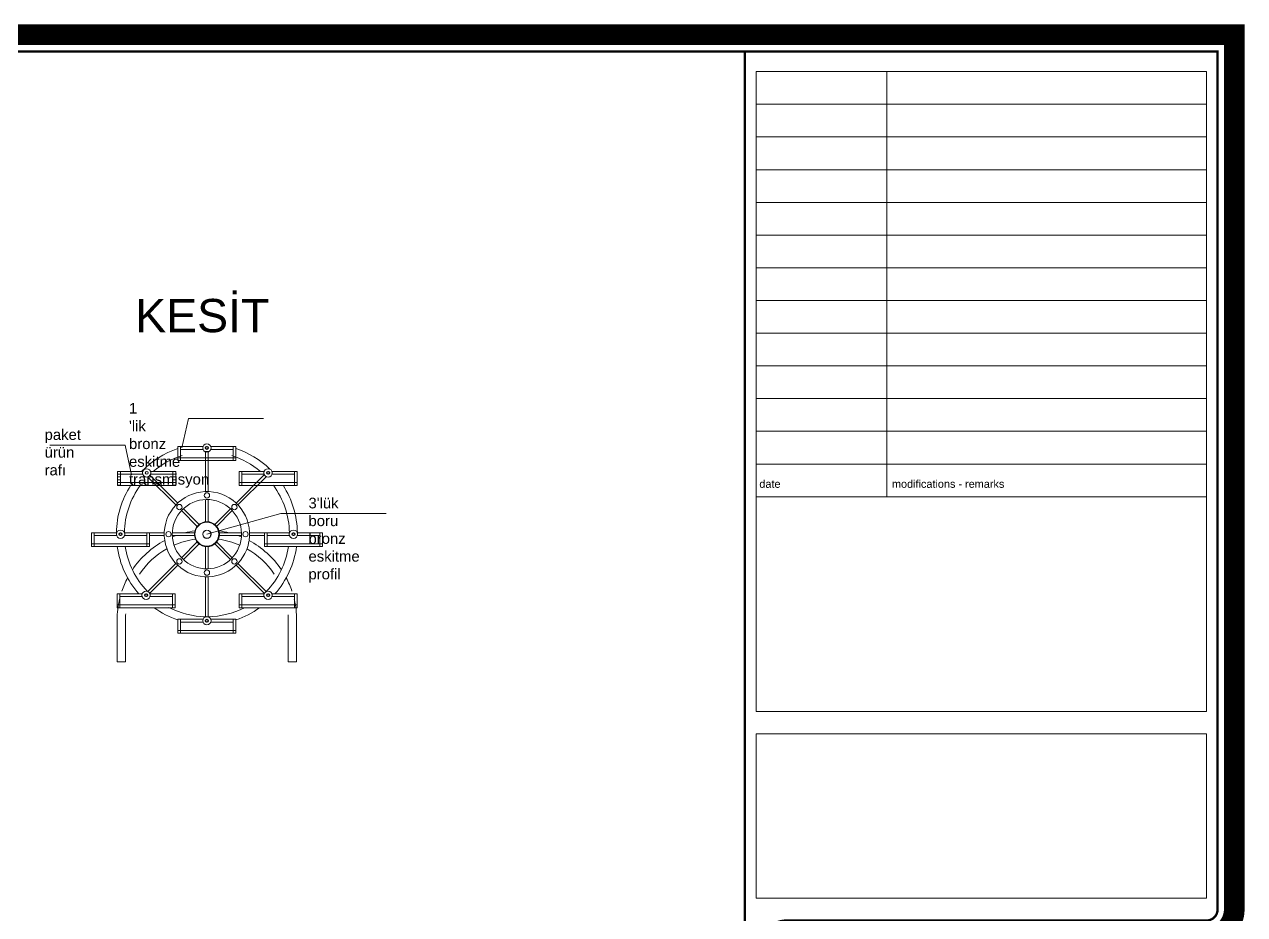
# Model space of a CAD drawing. Header units: millimetres. Extents: x 54215 to 67697, y 23496 to 56611.
# Drawn here: x 58024.2 to 58464.6, y 28989.4 to 29310.6 of the extents above; entities that cross this region are included whole.
import ezdxf

# ---------------------------------------------------------------- set-up
doc = ezdxf.new("R2010")
doc.units = ezdxf.units.MM
doc.layers.add('0 rölöve', color=7, linetype='Continuous', true_color=0xf1380e)
for name, color, linetype, lineweight in [('no3_kutuprofil kesit', 74, 'Continuous', 18), ('no3_lejand', 255, 'Continuous', 13), ('no3_paslanmaz gorunus on', 163, 'Continuous', 15), ('no3_paslanmaz kesit on', 153, 'Continuous', 20), ('no3_yazı tefriş', 152, 'Continuous', 0)]:
    doc.layers.add(name, color=color, linetype=linetype, lineweight=lineweight)
doc.styles.add('AT-ARIAL', font='arial.ttf')
doc.styles.get("Standard").update_dxf_attribs({"font": 'arial.ttf'})

# ---------------------------------------------------------------- blocks, each defined once
blk = doc.blocks.new('dfgfh')
at = {"layer": 'no3_paslanmaz gorunus on', "color": 169}
for p, q in [((3051.43, 1256.82), (3059.5, 1256.82)), ((3051.43, 1255.82), (3059.5, 1255.82)), ((3062.33, 1256.82), (3070.4, 1256.82)), ((3062.33, 1255.82), (3070.4, 1255.82))]:
    blk.add_line(p, q, dxfattribs=at)
for radius in [1.5, 0.5]:
    blk.add_circle((3060.92, 1256.32), radius, dxfattribs=at)
at = {"layer": 'no3_paslanmaz kesit on'}
for points in [[(3050.43, 1256.82), (3050.43, 1251.82), (3051.43, 1251.82), (3051.43, 1256.82), (3050.43, 1256.82)], [(3070.4, 1256.82), (3070.4, 1251.82), (3071.4, 1251.82), (3071.4, 1256.82), (3070.4, 1256.82)], [(3050.43, 1251.82), (3071.4, 1251.82), (3071.4, 1252.82), (3050.43, 1252.82), (3050.43, 1251.82)]]:
    blk.add_lwpolyline(points, dxfattribs=at)

msp = doc.modelspace()

# ---------------------------------------------------------------- linework, layer by layer
at = {"layer": '0 rölöve'}
for centre in [(58090.06, 29157.782, 0.053), (58112.157, 29148.802, 0.053), (58058.901, 29126.672, 0.053), (58121.288, 29126.672, 0.053), (58068.124, 29104.632, 0.053), (58112.157, 29104.632, 0.053), (58090.06, 29095.456, 0.053)]:
    msp.add_circle(centre, 0.5, dxfattribs=at)
at = {"layer": 'no3_kutuprofil kesit', "elevation": 0.053}
for points in [[(58057.844, 29149.302), (58058.844, 29149.302), (58058.844, 29148.302), (58057.844, 29148.302)], [(58077.819, 29149.302), (58078.819, 29149.302), (58078.819, 29148.302), (58077.819, 29148.302)], [(58057.844, 29147.321), (58058.844, 29147.321), (58058.844, 29146.321), (58057.844, 29146.321)], [(58057.844, 29145.302), (58058.844, 29145.302), (58058.844, 29144.302), (58057.844, 29144.302)], [(58062.937, 29145.302), (58063.937, 29145.302), (58063.937, 29144.302), (58062.937, 29144.302)], [(58067.831, 29145.302), (58068.831, 29145.302), (58068.831, 29144.302), (58067.831, 29144.302)], [(58072.609, 29145.302), (58073.609, 29145.302), (58073.609, 29144.302), (58072.609, 29144.302)], [(58077.819, 29147.321), (58078.819, 29147.321), (58078.819, 29146.321), (58077.819, 29146.321)], [(58077.819, 29145.302), (58078.819, 29145.302), (58078.819, 29144.302), (58077.819, 29144.302)]]:
    msp.add_lwpolyline(points, close=True, dxfattribs=at)
at = {"layer": 'no3_lejand', "color": 250}
for p, q in [((58335.469, 29293.596), (58335.469, 29140.195)), ((58288.239, 29281.796), (58450.8, 29281.796)), ((58288.239, 29269.996), (58450.8, 29269.996)), ((58288.239, 29258.195), (58450.8, 29258.195)), ((58288.239, 29246.395), (58450.8, 29246.395)), ((58288.239, 29234.595), (58450.8, 29234.595)), ((58288.239, 29222.795), (58450.8, 29222.795)), ((58288.239, 29210.995), (58450.8, 29210.995)), ((58288.239, 29199.195), (58450.8, 29199.195)), ((58288.239, 29187.395), (58450.8, 29187.395)), ((58288.239, 29175.595), (58450.8, 29175.595)), ((58288.239, 29163.795), (58450.8, 29163.795)), ((58288.239, 29151.995), (58450.8, 29151.995)), ((58288.239, 29140.195), (58450.8, 29140.195))]:
    msp.add_line(p, q, dxfattribs=at)
at = {"layer": 'no3_lejand', "color": 254}
for p, q in [((58288.239, 29054.621), (58288.239, 28995.282)), ((58450.8, 29054.621), (58288.239, 29054.621)), ((58450.8, 29054.621), (58450.8, 28995.282)), ((58450.8, 28995.282), (58288.239, 28995.282))]:
    msp.add_line(p, q, dxfattribs=at)
at = {"layer": 'no3_lejand', "color": 1, "const_width": 7.466}
msp.add_lwpolyline([(58460.835, 28726.887), (57504.96, 28726.887), (57504.96, 29306.887), (58460.835, 29306.887), (58460.835, 28991.268, -0.4142136), (58450.8, 28981.233), (58299.278, 28981.233, 0.4142136), (58295.264, 28977.219), (58295.264, 28879.684, 0.4142136), (58299.278, 28875.67), (58450.8, 28875.67, -0.4142136), (58460.835, 28865.636), (58460.835, 28726.887)], format="xyb", dxfattribs=at)
at = {"layer": 'no3_lejand', "color": 252, "const_width": 0.854}
msp.add_lwpolyline([(58454.814, 28991.268, -0.4142136), (58450.8, 28987.254), (58299.278, 28987.254, 0.4142136), (58289.243, 28977.219), (58289.243, 28879.684, 0.4142136), (58299.278, 28869.65), (58450.8, 28869.65, -0.4142136), (58454.814, 28865.636), (58454.814, 28732.908), (57510.981, 28732.908), (57510.981, 29300.866), (58454.814, 29300.866), (58454.814, 28991.268)], format="xyb", dxfattribs=at)
msp.add_lwpolyline([(58284.226, 28732.908), (58284.226, 29300.866)], dxfattribs=at)
at = {"layer": 'no3_lejand', "color": 250}
msp.add_lwpolyline([(58450.8, 29140.195), (58288.239, 29140.195), (58288.239, 29293.596), (58450.8, 29293.596)], close=True, dxfattribs=at)
msp.add_lwpolyline([(58288.239, 29140.195), (58288.239, 29062.649), (58450.8, 29062.649), (58450.8, 29140.195)], dxfattribs=at)
at = {"layer": 'no3_paslanmaz gorunus on', "color": 167}
for p, q in [((58069.338, 29148.073, 0.053), (58079.526, 29137.885, 0.053)), ((58100.594, 29137.885, 0.053), (58110.779, 29148.07, 0.053)), ((58068.659, 29147.394, 0.053), (58078.847, 29137.206, 0.053)), ((58101.273, 29137.206, 0.053), (58111.457, 29147.391, 0.053)), ((58080.885, 29135.169, 0.053), (58086.685, 29129.368, 0.053)), ((58081.563, 29135.847, 0.053), (58087.363, 29130.047, 0.053)), ((58092.756, 29130.047, 0.053), (58098.556, 29135.847, 0.053)), ((58093.435, 29129.368, 0.053), (58099.235, 29135.169, 0.053)), ((58080.885, 29118.176, 0.053), (58086.684, 29123.976, 0.053)), ((58081.563, 29117.497, 0.053), (58087.363, 29123.297, 0.053)), ((58092.756, 29123.297, 0.053), (58098.556, 29117.497, 0.053)), ((58093.435, 29123.976, 0.053), (58099.235, 29118.176, 0.053)), ((58068.718, 29106.009, 0.053), (58078.847, 29116.138, 0.053)), ((58069.432, 29105.366, 0.053), (58079.526, 29115.459, 0.053)), ((58100.594, 29115.459, 0.053), (58110.794, 29105.259, 0.053)), ((58101.273, 29116.138, 0.053), (58111.454, 29105.957, 0.053)), ((58068.662, 29105.953, 0.053), (58068.718, 29106.009, 0.053)), ((58069.341, 29105.274, 0.053), (58069.432, 29105.366, 0.053)), ((58111.454, 29105.957, 0.053), (58111.46, 29105.951, 0.053))]:
    msp.add_line(p, q, dxfattribs=at)
at = {"layer": 'no3_paslanmaz gorunus on', "color": 250}
for p, q in [((58057.674, 29095.787, 0.053), (58057.674, 29080.616, 0.053)), ((58060.674, 29095.787, 0.053), (58060.674, 29080.616, 0.053)), ((58119.445, 29095.787, 0.053), (58119.445, 29080.616, 0.053)), ((58122.445, 29095.787, 0.053), (58122.445, 29080.616, 0.053)), ((58057.674, 29080.616, 0.053), (58060.674, 29080.616, 0.053)), ((58119.445, 29080.616, 0.053), (58122.445, 29080.616, 0.053))]:
    msp.add_line(p, q, dxfattribs=at)
at = {"layer": 'no3_paslanmaz gorunus on', "color": 167, "elevation": 0.053}
for points in [[(58089.58, 29142.05), (58089.58, 29156.457), (58089.58, 29156.457), (58090.54, 29156.457), (58090.54, 29142.05)], [(58089.58, 29130.965), (58089.58, 29139.168)], [(58090.54, 29139.168), (58090.54, 29130.965)], [(58069.314, 29127.152), (58074.682, 29127.152)], [(58074.682, 29126.192), (58069.314, 29126.192)], [(58077.564, 29127.152), (58085.585, 29127.152)], [(58085.676, 29126.192), (58077.564, 29126.192)], [(58085.585, 29127.152), (58085.766, 29127.152)], [(58085.766, 29126.192), (58085.585, 29126.192)], [(58094.353, 29127.152), (58094.534, 29127.152)], [(58102.555, 29126.192), (58094.353, 29126.192)], [(58094.534, 29126.192), (58094.353, 29126.192)], [(58094.534, 29127.152), (58102.555, 29127.152)], [(58105.437, 29127.152), (58110.875, 29127.152)], [(58110.875, 29126.192), (58105.437, 29126.192)], [(58089.58, 29114.177), (58089.58, 29122.379)], [(58090.54, 29122.379), (58090.54, 29114.177)], [(58089.58, 29096.891), (58089.58, 29111.295)], [(58090.54, 29111.295), (58090.54, 29096.891)], [(58090.54, 29096.891), (58090.54, 29096.887), (58089.58, 29096.887), (58089.58, 29096.891)]]:
    msp.add_lwpolyline(points, dxfattribs=at)
at = {"layer": 'no3_paslanmaz gorunus on', "color": 167}
for centre in [(58090.06, 29140.673, 0.053), (58080.151, 29136.457, 0.053), (58099.967, 29136.457, 0.053), (58076.208, 29126.672, 0.053), (58103.988, 29126.672, 0.053), (58080.151, 29116.838, 0.053), (58099.967, 29116.838, 0.053), (58090.06, 29112.795, 0.053)]:
    msp.add_circle(centre, 0.96, dxfattribs=at)
for centre, radius, start, end in [((58090.06, 29126.672, 0.053), 32.665, 108.71705, 136.14909), ((58090.06, 29126.672, 0.053), 32.665, 46.04562, 71.28295), ((58090.06, 29126.672, 0.053), 29.785, 107.46201, 130.5559), ((58090.06, 29126.672, 0.053), 29.785, 49.4441, 72.50668), ((58090.06, 29126.672, 0.053), 32.665, 147.3358, 179.12294), ((58090.06, 29126.672, 0.053), 29.785, 143.70796, 178.86636), ((58090.06, 29126.672, 0.053), 29.785, 0.96187, 36.29204), ((58090.06, 29126.672, 0.053), 32.665, 0.87706, 32.6642), ((58090.06, 29126.672, 0.053), 15.385, 351.41809, 350.53824), ((58090.061, 29126.681, 0.053), 12.504, 355.39182, 355.00952), ((58090.06, 29126.672, 0.053), 32.665, 187.91841, 221.25749), ((58090.06, 29126.672, 0.053), 29.785, 188.68973, 223.76524), ((58090.06, 29126.672, 0.053), 29.785, 315.95112, 351.31027), ((58090.06, 29126.672, 0.053), 32.665, 318.74251, 352.08159), ((58090.06, 29126.672, 0.053), 32.665, 234.34228, 251.31112), ((58090.06, 29126.672, 0.053), 29.785, 242.46383, 269.15677), ((58090.06, 29126.672, 0.053), 29.785, 270.84323, 296.99089), ((58090.06, 29126.672, 0.053), 32.665, 288.68888, 305.65772), ((58090.06, 29126.672, 0.053), 29.785, 269.0766, 270.9234)]:
    msp.add_arc(centre, radius, start, end, dxfattribs=at)
at = {"layer": 'no3_paslanmaz gorunus on', "color": 250}
for radius, start, end in [(32.385, 110.13704, 112.63741), (32.385, 97.69194, 104.4157), (32.385, 75.5843, 82.30806), (32.385, 67.36211, 69.86296), (32.385, 118.01704, 146.10549), (29.385, 98.07566, 113.78079), (29.385, 66.22316, 81.92434), (32.385, 33.89403, 61.98248), (29.385, 119.44306, 145.97722), (29.385, 34.19806, 60.55646), (32.385, 152.11102, 161.4052), (32.385, 18.53542, 27.88849), (32.385, 166.67476, 180), (32.385, 0, 13.22683), (29.385, 175.7745, 180), (29.385, 0, 3.52903)]:
    msp.add_arc((58090.06, 29095.787, 0.053), radius, start, end, dxfattribs=at)
at = {"layer": 'no3_paslanmaz kesit on'}
for radius in [4.5, 4.32]:
    msp.add_circle((58090.06, 29126.672, 0.053), radius, dxfattribs=at)
at = {"layer": 'no3_paslanmaz kesit on', "color": 5}
for radius in [1.5, 1.44]:
    msp.add_circle((58090.06, 29126.672, 0.053), radius, dxfattribs=at)
at = {"layer": 'no3_yazı tefriş', "elevation": 0.053}
for points in [[(58081.068, 29157.782), (58083.362, 29168.426), (58110.517, 29168.426)], [(58062.851, 29148.106), (58060.557, 29158.751), (58033.402, 29158.751)], [(58090.06, 29126.672), (58116.746, 29134.138), (58154.802, 29134.138)]]:
    msp.add_lwpolyline(points, dxfattribs=at)

# ---------------------------------------------------------------- block references
for p in [(55029.143, 27901.459, 0.053), (55007.415, 27892.479, 0.053), (55051.24, 27892.479, 0.053), (54997.985, 27870.349, 0.053), (55060.372, 27870.349, 0.053), (55007.207, 27848.308, 0.053), (55051.24, 27848.308, 0.053), (55029.143, 27839.133, 0.053)]:
    msp.add_blockref('dfgfh', p)

# ---------------------------------------------------------------- texts
at = {"layer": 'no3_lejand', "color": 252, "attachment_point": 1, "style": 'AT-ARIAL'}
for s, insert, char_height, width in [('date', (58289.438, 29146.22), 2.8097, 11.29718), ('modifications - remarks', (58337.294, 29146.22), 2.80969, 59.99468)]:
    msp.add_mtext(s, dxfattribs=dict(at, insert=insert, char_height=char_height, width=width))
at = {"layer": 'no3_yazı tefriş', "attachment_point": 1, "rotation": 359.99998}
for s, insert, char_height, width in [('\\PKESİT', (58064.168, 29231.562, 0.053), 12, 0.0000453), ("\\P1 'lik bronz eskitme transmisyon", (58061.947, 29180.432, 0.053), 3.84, 0.0000227), ('\\Ppaket ürün rafı ', (58031.479, 29170.934, 0.053), 3.84, 0.0000227), ("\\P3'lük boru bronz eskitme profil", (58126.721, 29146.222, 0.053), 3.84, 0.0000227)]:
    msp.add_mtext(s, dxfattribs=dict(at, insert=insert, char_height=char_height, width=width))

doc.saveas('drawing.dxf')
